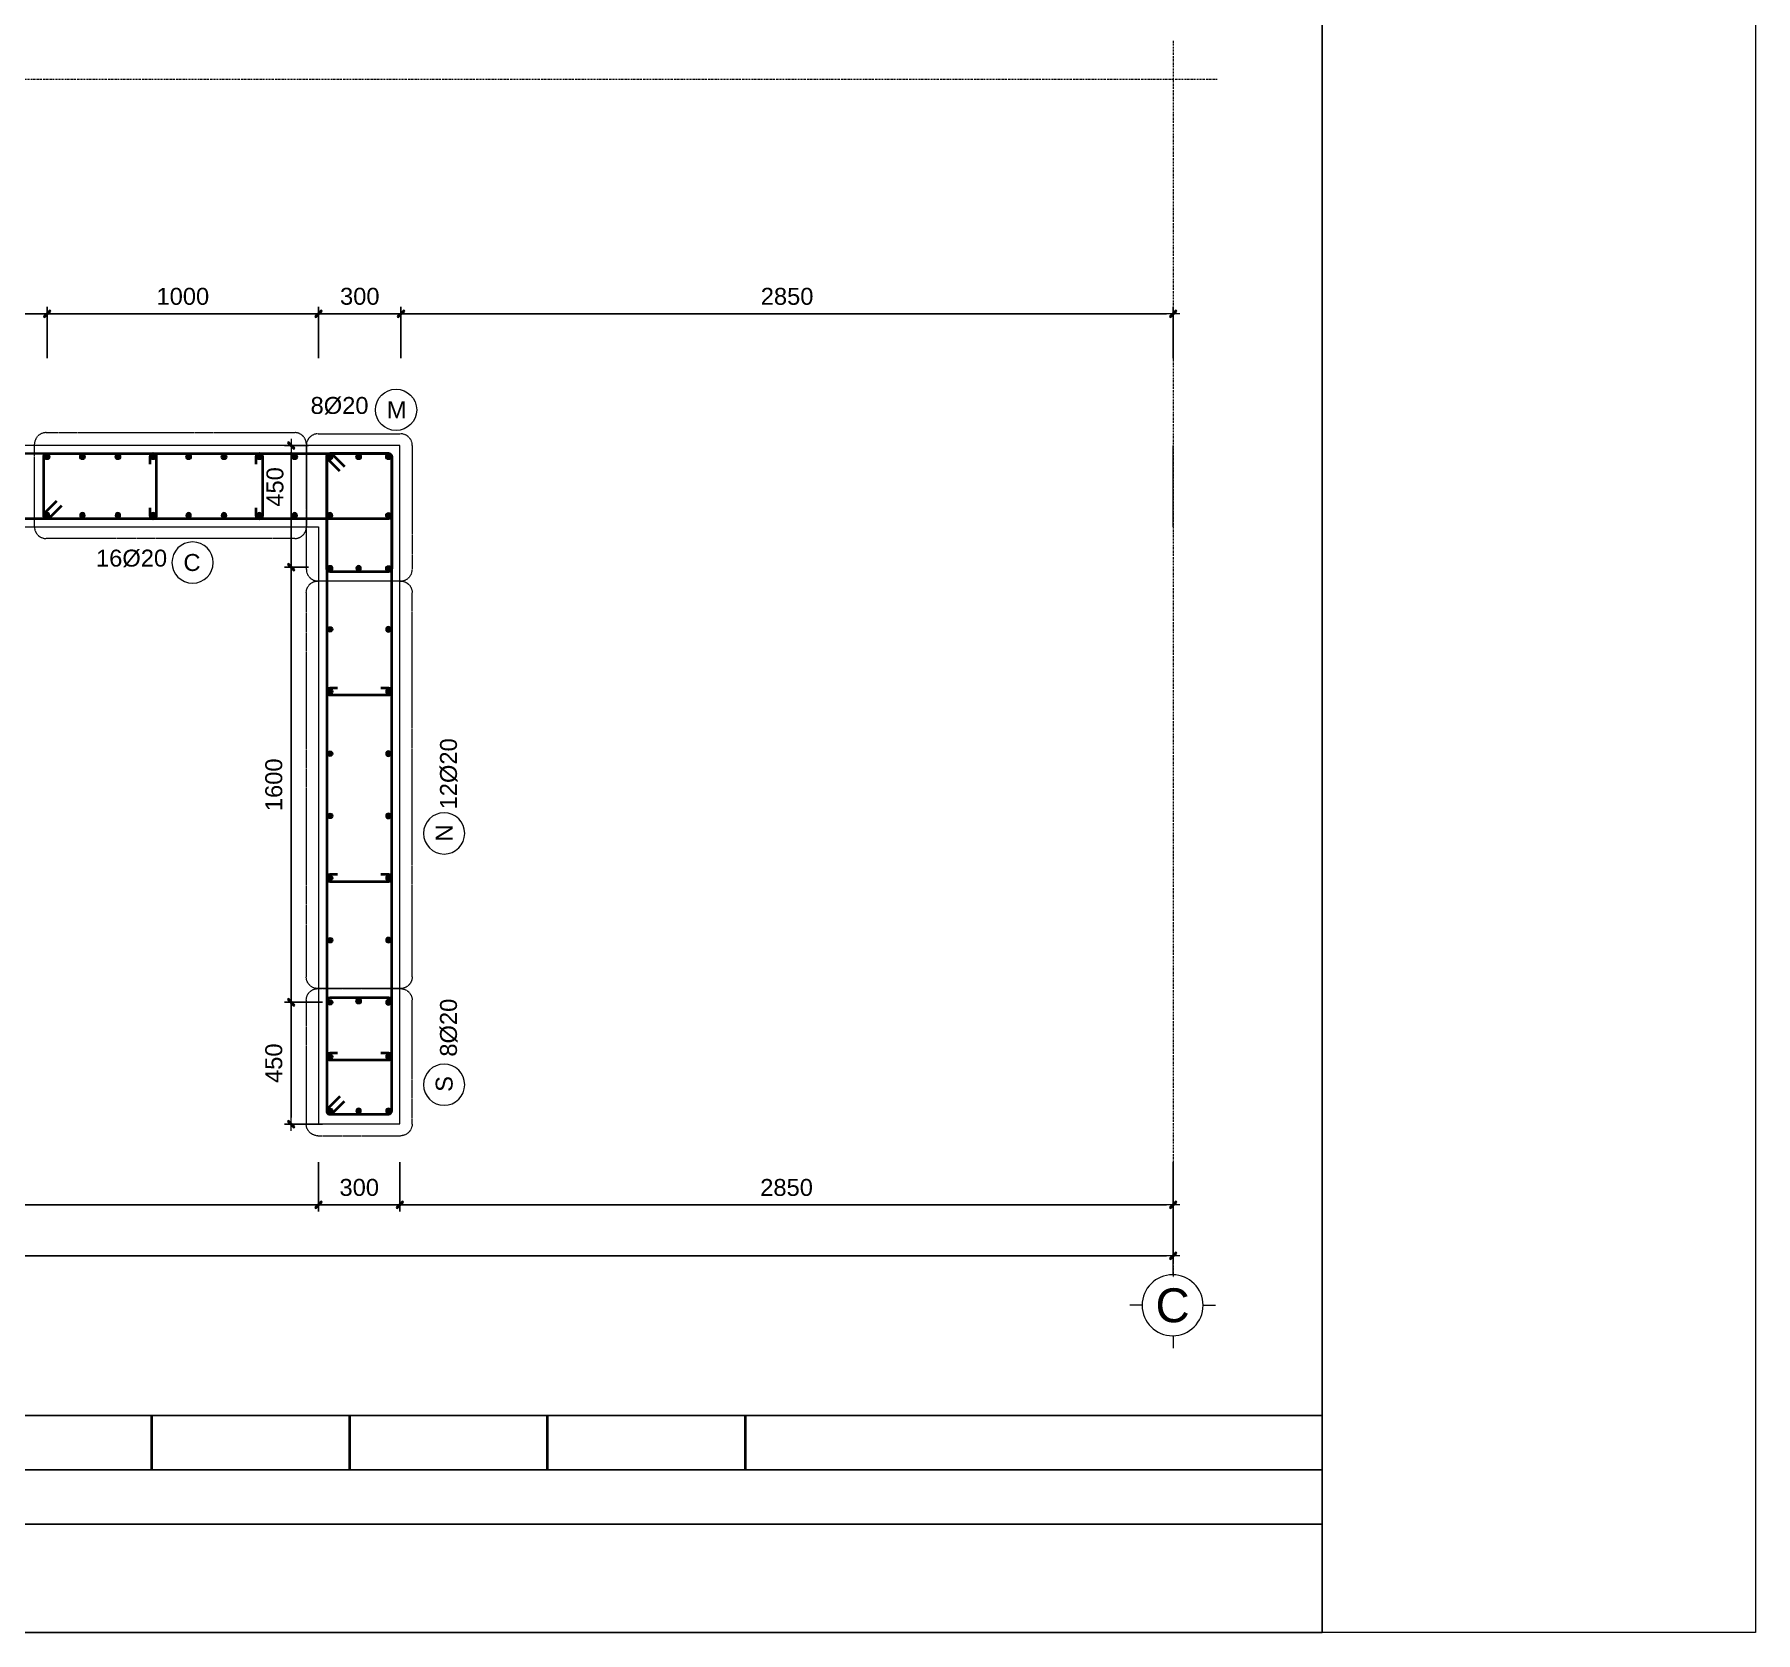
# Model space of a CAD drawing. Header units: millimetres. Extents: x -146909 to 4830753, y -683702 to -336947.
# Drawn here: x 4606382 to 4612726, y -448762 to -442871 of the extents above; entities that cross this region are included whole.
import ezdxf
from ezdxf.enums import TextEntityAlignment as Align

# ---------------------------------------------------------------- set-up
doc = ezdxf.new("R2010")
doc.units = ezdxf.units.MM
doc.header["$MEASUREMENT"] = 0
doc.linetypes.add('Grid Line 4 1_5', pattern=[1140, 600, -225, 90, -225])
doc.linetypes.add('HIDDEN', pattern=[0.375, 0.25, -0.125])
doc.layers.get('0').update_dxf_attribs({"lineweight": 9})
doc.layers.get('Defpoints').update_dxf_attribs({"color": 10, "lineweight": 0})
for name, color, linetype, lineweight in [("'S_General_Cont_1 Thin", 1, 'Continuous', 18), ("'S_General_Text_3_Member name", 3, 'Continuous', 35), ('CDAI', 3, 'Continuous', 40), ('chunho.q', 1, 'Continuous', 13), ('CTHEP', 4, 'Continuous', 50), ('DBAO', 2, 'Continuous', 13), ('DMo', 9, 'HIDDEN', 9), ('KTH', 154, 'Continuous', 9), ('S-GRID', 7, 'Continuous', 5), ('STICK', 1, 'Continuous', 9)]:
    doc.layers.add(name, color=color, linetype=linetype, lineweight=lineweight)
doc.layers.add('DM', color=1, linetype='Continuous')
doc.layers.add('TBL', color=1, linetype='Continuous')
doc.styles.add('arial', font='arial.ttf', dxfattribs={"width": 0.85})
doc.styles.get("Standard").update_dxf_attribs({"font": 'arial.ttf'})
doc.styles.add('TTP-HelCon', font='arial.ttf')
doc.dimstyles.new('TTP-25', dxfattribs={"dimscale": 25, "dimtxt": 2.5, "dimasz": 1, "dimexe": 1, "dimexo": 1, "dimgap": 0.09, "dimtad": 0, "dimdec": 4, "dimrnd": 10, "dimzin": 9, "dimdsep": 46, "dimtxsty": 'TTP-HelCon', "dimblk": 'Stick', "dimcen": 0.09, "dimdle": 1.5, "dimclrd": 256, "dimclre": 256, "dimclrt": 1, "dimadec": 0, "dimazin": 0, "dimtfac": 1, "dimtdec": 4, "dimtmove": 0, "dimatfit": 3, "dimldrblk": 'ARCHTICK', "dimfxl": 1, "dimtvp": 1, "dimtolj": 1, "dimtzin": 0, "dimarcsym": 0})

# ---------------------------------------------------------------- blocks, each defined once
blk = doc.blocks.new('GL')
at = {"layer": "'S_General_Cont_1 Thin"}
for p, q in [((12, 600), (12, 841)), ((-600, 0), (-841, 0)), ((600, 0), (841, 0)), ((12, -600), (12, -841))]:
    blk.add_line(p, q, dxfattribs=at)
blk.add_circle((0, 0), 600, dxfattribs=at)
at = {"layer": "'S_General_Text_3_Member name"}
blk.add_attdef('A', text='', height=602, dxfattribs=at).set_placement((0, 0), align=Align.MIDDLE)
blk = doc.blocks.new('Stick')
at = {"layer": 'STICK'}
h = blk.add_hatch(color=256, dxfattribs=at)
edge = h.paths.add_edge_path()
edge.add_line((0.3, 0.5), (-0.5, -0.3))
edge.add_arc((-0.4, -0.4), 0.141, 135, 315)
edge.add_line((-0.3, -0.5), (0.5, 0.3))
edge.add_arc((0.4, 0.4), 0.141, 315, 495)
blk.add_line((1, 0), (-1, 0), dxfattribs=at)
blk.add_lwpolyline([(0.3, 0.5), (-0.5, -0.3, 1), (-0.3, -0.5), (0.5, 0.3, 1), (0.3, 0.5, 1)], format="xyb", dxfattribs=at)
blk = doc.blocks.new('*D867')
at = {"layer": 'Defpoints', "color": 0, "transparency": 16777216}
for p in [(4601029.2, -447003), (4607429.2, -447003), (4607429.2, -447185.5)]:
    blk.add_point(p, dxfattribs=at)
at = {"layer": 'KTH', "lineweight": -2, "transparency": 16777216}
for p, q in [((4601029.2, -447028), (4601029.2, -447210.5)), ((4607429.2, -447028), (4607429.2, -447210.5)), ((4601054.2, -447185.5), (4607404.2, -447185.5))]:
    blk.add_line(p, q, dxfattribs=at)
at = {"layer": 'KTH', "lineweight": -2, "transparency": 16777216, "xscale": 25, "yscale": 25, "zscale": 25, "rotation": 180}
blk.add_blockref('Stick', (4601029.2, -447185.5), dxfattribs=at)
at = {"layer": 'KTH', "lineweight": -2, "transparency": 16777216, "xscale": 25, "yscale": 25, "zscale": 25}
blk.add_blockref('Stick', (4607429.2, -447185.5), dxfattribs=at)
at = {"layer": 'KTH', "color": 1, "transparency": 16777216, "insert": (4604229.2, -447121.7), "char_height": 62.5, "attachment_point": 5, "style": 'TTP-HelCon'}
blk.add_mtext('\\A1;6400', dxfattribs=at)
blk = doc.blocks.new('_ArchTick')
at = {"color": 0, "linetype": 'ByBlock', "const_width": 0.15}
blk.add_lwpolyline([(-0.5, -0.5), (0.5, 0.5)], dxfattribs=at)
blk = doc.blocks.new('*D868')
at = {"layer": 'Defpoints', "color": 0, "transparency": 16777216}
for p in [(4607429.2, -447003), (4607729.2, -447003), (4607729.2, -447185.5)]:
    blk.add_point(p, dxfattribs=at)
at = {"layer": 'KTH', "lineweight": -2, "transparency": 16777216}
for p, q in [((4607429.2, -447028), (4607429.2, -447210.5)), ((4607729.2, -447028), (4607729.2, -447210.5)), ((4607454.2, -447185.5), (4607704.2, -447185.5))]:
    blk.add_line(p, q, dxfattribs=at)
at = {"layer": 'KTH', "lineweight": -2, "transparency": 16777216, "xscale": 25, "yscale": 25, "zscale": 25, "rotation": 180}
blk.add_blockref('Stick', (4607429.2, -447185.5), dxfattribs=at)
at = {"layer": 'KTH', "lineweight": -2, "transparency": 16777216, "xscale": 25, "yscale": 25, "zscale": 25}
blk.add_blockref('Stick', (4607729.2, -447185.5), dxfattribs=at)
at = {"layer": 'KTH', "color": 1, "transparency": 16777216, "insert": (4607579.2, -447121.6), "char_height": 62.5, "attachment_point": 5, "style": 'TTP-HelCon'}
blk.add_mtext('\\A1;300', dxfattribs=at)
blk = doc.blocks.new('*D869')
at = {"layer": 'Defpoints', "color": 0, "transparency": 16777216}
for p in [(4607729.2, -447003), (4610579.2, -447003), (4610579.2, -447185.5)]:
    blk.add_point(p, dxfattribs=at)
at = {"layer": 'KTH', "lineweight": -2, "transparency": 16777216}
for p, q in [((4607729.2, -447028), (4607729.2, -447210.5)), ((4610579.2, -447028), (4610579.2, -447210.5)), ((4607754.2, -447185.5), (4610554.2, -447185.5))]:
    blk.add_line(p, q, dxfattribs=at)
at = {"layer": 'KTH', "lineweight": -2, "transparency": 16777216, "xscale": 25, "yscale": 25, "zscale": 25, "rotation": 180}
blk.add_blockref('Stick', (4607729.2, -447185.5), dxfattribs=at)
at = {"layer": 'KTH', "lineweight": -2, "transparency": 16777216, "xscale": 25, "yscale": 25, "zscale": 25}
blk.add_blockref('Stick', (4610579.2, -447185.5), dxfattribs=at)
at = {"layer": 'KTH', "color": 1, "transparency": 16777216, "insert": (4609154.2, -447121.7), "char_height": 62.5, "attachment_point": 5, "style": 'TTP-HelCon'}
blk.add_mtext('\\A1;2850', dxfattribs=at)
blk = doc.blocks.new('*D870')
at = {"layer": 'Defpoints', "color": 0, "transparency": 16777216}
for p in [(4600129.2, -447003), (4610579.2, -447003), (4600129.2, -447373)]:
    blk.add_point(p, dxfattribs=at)
at = {"layer": 'KTH', "lineweight": -2, "transparency": 16777216}
for p, q in [((4600129.2, -447028), (4600129.2, -447398)), ((4610579.2, -447028), (4610579.2, -447398)), ((4610554.2, -447373), (4600154.2, -447373))]:
    blk.add_line(p, q, dxfattribs=at)
at = {"layer": 'KTH', "lineweight": -2, "transparency": 16777216, "xscale": 25, "yscale": 25, "zscale": 25, "rotation": 180}
blk.add_blockref('Stick', (4600129.2, -447373), dxfattribs=at)
at = {"layer": 'KTH', "lineweight": -2, "transparency": 16777216, "xscale": 25, "yscale": 25, "zscale": 25}
blk.add_blockref('Stick', (4610579.2, -447373), dxfattribs=at)
at = {"layer": 'KTH', "color": 1, "transparency": 16777216, "insert": (4605354.2, -447309.2), "char_height": 62.5, "attachment_point": 5, "style": 'TTP-HelCon'}
blk.add_mtext('\\A1;10450', dxfattribs=at)
blk = doc.blocks.new('*D871')
at = {"layer": 'Defpoints', "color": 0, "transparency": 16777216}
for p in [(4607328.3, -446439), (4607468.9, -446439), (4607468.9, -446887.9)]:
    blk.add_point(p, dxfattribs=at)
at = {"layer": 'KTH', "lineweight": -2, "transparency": 16777216}
for p, q in [((4607443.9, -446439), (4607303.3, -446439)), ((4607328.3, -446862.9), (4607328.3, -446464)), ((4607443.9, -446887.9), (4607303.3, -446887.9))]:
    blk.add_line(p, q, dxfattribs=at)
at = {"layer": 'KTH', "lineweight": -2, "transparency": 16777216, "xscale": 25, "yscale": 25, "zscale": 25}
for p, rotation in [((4607328.3, -446439), 90), ((4607328.3, -446887.9), 270)]:
    blk.add_blockref('Stick', p, dxfattribs=dict(at, rotation=rotation))
at = {"layer": 'KTH', "color": 1, "transparency": 16777216, "insert": (4607264.5, -446663.4), "char_height": 62.5, "attachment_point": 5, "rotation": 90, "style": 'TTP-HelCon'}
blk.add_mtext('\\A1;450', dxfattribs=at)
blk = doc.blocks.new('*D872')
at = {"layer": 'Defpoints', "color": 0, "transparency": 16777216}
for p in [(4607328.3, -444835.4), (4607417.5, -444835.4), (4607417.5, -446439)]:
    blk.add_point(p, dxfattribs=at)
at = {"layer": 'KTH', "lineweight": -2, "transparency": 16777216}
for p, q in [((4607392.5, -444835.4), (4607303.3, -444835.4)), ((4607328.3, -446414), (4607328.3, -444860.4)), ((4607392.5, -446439), (4607303.3, -446439))]:
    blk.add_line(p, q, dxfattribs=at)
at = {"layer": 'KTH', "lineweight": -2, "transparency": 16777216, "xscale": 25, "yscale": 25, "zscale": 25}
for p, rotation in [((4607328.3, -444835.4), 90), ((4607328.3, -446439), 270)]:
    blk.add_blockref('Stick', p, dxfattribs=dict(at, rotation=rotation))
at = {"layer": 'KTH', "color": 1, "transparency": 16777216, "insert": (4607264.5, -445637.2), "char_height": 62.5, "attachment_point": 5, "rotation": 90, "style": 'TTP-HelCon'}
blk.add_mtext('\\A1;1600', dxfattribs=at)
blk = doc.blocks.new('*D873')
at = {"layer": 'Defpoints', "color": 0, "transparency": 16777216}
for p in [(4607328.3, -444386.5), (4607417.5, -444386.5), (4607417.5, -444835.4)]:
    blk.add_point(p, dxfattribs=at)
at = {"layer": 'KTH', "lineweight": -2, "transparency": 16777216}
for p, q in [((4607392.5, -444386.5), (4607303.3, -444386.5)), ((4607328.3, -444810.4), (4607328.3, -444411.5)), ((4607392.5, -444835.4), (4607303.3, -444835.4))]:
    blk.add_line(p, q, dxfattribs=at)
at = {"layer": 'KTH', "lineweight": -2, "transparency": 16777216, "xscale": 25, "yscale": 25, "zscale": 25}
for p, rotation in [((4607328.3, -444386.5), 90), ((4607328.3, -444835.4), 270)]:
    blk.add_blockref('Stick', p, dxfattribs=dict(at, rotation=rotation))
at = {"layer": 'KTH', "color": 1, "transparency": 16777216, "insert": (4607268.8, -444539.4), "char_height": 62.5, "attachment_point": 5, "rotation": 90, "style": 'TTP-HelCon'}
blk.add_mtext('\\A1;450', dxfattribs=at)
blk = doc.blocks.new('*D874')
at = {"layer": 'Defpoints', "color": 0, "transparency": 16777216}
for p in [(4607733.1, -443901), (4607733.1, -444089.2), (4610579.2, -444089.2)]:
    blk.add_point(p, dxfattribs=at)
at = {"layer": 'KTH', "lineweight": -2, "transparency": 16777216}
for p, q in [((4607733.1, -444064.2), (4607733.1, -443876)), ((4610554.2, -443901), (4607758.1, -443901)), ((4610579.2, -444064.2), (4610579.2, -443876))]:
    blk.add_line(p, q, dxfattribs=at)
at = {"layer": 'KTH', "lineweight": -2, "transparency": 16777216, "xscale": 25, "yscale": 25, "zscale": 25, "rotation": 180}
blk.add_blockref('Stick', (4607733.1, -443901), dxfattribs=at)
at = {"layer": 'KTH', "lineweight": -2, "transparency": 16777216, "xscale": 25, "yscale": 25, "zscale": 25}
blk.add_blockref('Stick', (4610579.2, -443901), dxfattribs=at)
at = {"layer": 'KTH', "color": 1, "transparency": 16777216, "insert": (4609156.2, -443837.2), "char_height": 62.5, "attachment_point": 5, "style": 'TTP-HelCon'}
blk.add_mtext('\\A1;2850', dxfattribs=at)
blk = doc.blocks.new('*U850')
at = {"layer": 'CTHEP', "ltscale": 0.02, "const_width": 10}
blk.add_lwpolyline([(0, 5, -1), (0, -5, -1)], format="xyb", close=True, dxfattribs=at)
at = {"layer": 'Defpoints', "color": 1}
blk.add_circle((0, 0), 10, dxfattribs=at)
blk = doc.blocks.new('*U851')
at = {"layer": 'CDAI', "color": 0, "linetype": 'ByBlock', "lineweight": -2, "transparency": 16777216}
for p in [(0, 0), (130.3625, 0), (260.725, 0), (391.0875, 0), (521.45, 0), (651.8125, 0), (782.175, 0), (912.5375, 0), (1042.9, 0)]:
    blk.add_blockref('*U850', p, dxfattribs=at)
blk = doc.blocks.new('*D875')
at = {"layer": 'Defpoints', "color": 0, "transparency": 16777216}
for p in [(4607429.2, -443901), (4607429.2, -444089.2), (4607733.1, -444089.2)]:
    blk.add_point(p, dxfattribs=at)
at = {"layer": 'KTH', "lineweight": -2, "transparency": 16777216}
for p, q in [((4607429.2, -444064.2), (4607429.2, -443876)), ((4607708.1, -443901), (4607454.2, -443901)), ((4607733.1, -444064.2), (4607733.1, -443876))]:
    blk.add_line(p, q, dxfattribs=at)
at = {"layer": 'KTH', "lineweight": -2, "transparency": 16777216, "xscale": 25, "yscale": 25, "zscale": 25, "rotation": 180}
blk.add_blockref('Stick', (4607429.2, -443901), dxfattribs=at)
at = {"layer": 'KTH', "lineweight": -2, "transparency": 16777216, "xscale": 25, "yscale": 25, "zscale": 25}
blk.add_blockref('Stick', (4607733.1, -443901), dxfattribs=at)
at = {"layer": 'KTH', "color": 1, "transparency": 16777216, "insert": (4607581.2, -443837.1), "char_height": 62.5, "attachment_point": 5, "style": 'TTP-HelCon'}
blk.add_mtext('\\A1;300', dxfattribs=at)
blk = doc.blocks.new('*D876')
at = {"layer": 'Defpoints', "color": 0, "transparency": 16777216}
for p in [(4606428.8, -443901), (4606428.8, -444089.2), (4607429.2, -444089.2)]:
    blk.add_point(p, dxfattribs=at)
at = {"layer": 'KTH', "lineweight": -2, "transparency": 16777216}
for p, q in [((4606428.8, -444064.2), (4606428.8, -443876)), ((4607404.2, -443901), (4606453.8, -443901)), ((4607429.2, -444064.2), (4607429.2, -443876))]:
    blk.add_line(p, q, dxfattribs=at)
at = {"layer": 'KTH', "lineweight": -2, "transparency": 16777216, "xscale": 25, "yscale": 25, "zscale": 25, "rotation": 180}
blk.add_blockref('Stick', (4606428.8, -443901), dxfattribs=at)
at = {"layer": 'KTH', "lineweight": -2, "transparency": 16777216, "xscale": 25, "yscale": 25, "zscale": 25}
blk.add_blockref('Stick', (4607429.2, -443901), dxfattribs=at)
at = {"layer": 'KTH', "color": 1, "transparency": 16777216, "insert": (4606929, -443837.2), "char_height": 62.5, "attachment_point": 5, "style": 'TTP-HelCon'}
blk.add_mtext('\\A1;1000', dxfattribs=at)
blk = doc.blocks.new('*U845')
at = {"layer": 'CTHEP', "ltscale": 0.02, "const_width": 10}
blk.add_lwpolyline([(0, 5, -1), (0, -5, -1)], format="xyb", close=True, dxfattribs=at)
at = {"layer": 'Defpoints', "color": 1}
blk.add_circle((0, 0), 10, dxfattribs=at)
blk = doc.blocks.new('*U846')
at = {"layer": 'CDAI', "color": 0, "linetype": 'ByBlock', "lineweight": -2, "transparency": 16777216}
for p in [(0, 0), (130.3625, 0), (260.725, 0), (391.0875, 0), (521.45, 0), (651.8125, 0), (782.175, 0), (912.5375, 0), (1042.9, 0)]:
    blk.add_blockref('*U845', p, dxfattribs=at)
blk = doc.blocks.new('*D877')
at = {"layer": 'Defpoints', "color": 0, "transparency": 16777216}
for p in [(4602029.2, -443901), (4602029.2, -444045.1), (4606428.8, -444045.1)]:
    blk.add_point(p, dxfattribs=at)
at = {"layer": 'KTH', "lineweight": -2, "transparency": 16777216}
for p, q in [((4602029.2, -444020.1), (4602029.2, -443876)), ((4606403.8, -443901), (4602054.2, -443901)), ((4606428.8, -444020.1), (4606428.8, -443876))]:
    blk.add_line(p, q, dxfattribs=at)
at = {"layer": 'KTH', "lineweight": -2, "transparency": 16777216, "xscale": 25, "yscale": 25, "zscale": 25, "rotation": 180}
blk.add_blockref('Stick', (4602029.2, -443901), dxfattribs=at)
at = {"layer": 'KTH', "lineweight": -2, "transparency": 16777216, "xscale": 25, "yscale": 25, "zscale": 25}
blk.add_blockref('Stick', (4606428.8, -443901), dxfattribs=at)
at = {"layer": 'KTH', "color": 1, "transparency": 16777216, "insert": (4604229, -443837.2), "char_height": 62.5, "attachment_point": 5, "style": 'TTP-HelCon'}
blk.add_mtext('\\A1;4400', dxfattribs=at)
blk = doc.blocks.new('*U626')
at = {"layer": 'CTHEP', "ltscale": 0.02, "const_width": 10}
blk.add_lwpolyline([(0, 5, -1), (0, -5, -1)], format="xyb", close=True, dxfattribs=at)
at = {"layer": 'Defpoints', "color": 1}
blk.add_circle((0, 0), 10, dxfattribs=at)
blk = doc.blocks.new('*U627')
at = {"layer": 'CDAI', "color": 0, "linetype": 'ByBlock', "lineweight": -2, "transparency": 16777216}
for p in [(0, 0), (200, 0), (400, 0)]:
    blk.add_blockref('*U626', p, dxfattribs=at)
blk = doc.blocks.new('*U632')
at = {"layer": 'CTHEP', "ltscale": 0.02, "const_width": 10}
blk.add_lwpolyline([(0, 5, -1), (0, -5, -1)], format="xyb", close=True, dxfattribs=at)
at = {"layer": 'Defpoints', "color": 1}
blk.add_circle((0, 0), 10, dxfattribs=at)
blk = doc.blocks.new('*U633')
at = {"layer": 'CDAI', "color": 0, "linetype": 'ByBlock', "lineweight": -2, "transparency": 16777216}
blk.add_blockref('*U632', (0, 0), dxfattribs=at)
blk = doc.blocks.new('*U628')
at = {"layer": 'CTHEP', "ltscale": 0.02, "const_width": 10}
blk.add_lwpolyline([(0, 5, -1), (0, -5, -1)], format="xyb", close=True, dxfattribs=at)
at = {"layer": 'Defpoints', "color": 1}
blk.add_circle((0, 0), 10, dxfattribs=at)
blk = doc.blocks.new('*U629')
at = {"layer": 'CDAI', "color": 0, "linetype": 'ByBlock', "lineweight": -2, "transparency": 16777216}
for p in [(0, 0), (200, 0), (400, 0)]:
    blk.add_blockref('*U628', p, dxfattribs=at)
blk = doc.blocks.new('*U630')
at = {"layer": 'CTHEP', "ltscale": 0.02, "const_width": 10}
blk.add_lwpolyline([(0, 5, -1), (0, -5, -1)], format="xyb", close=True, dxfattribs=at)
at = {"layer": 'Defpoints', "color": 1}
blk.add_circle((0, 0), 10, dxfattribs=at)
blk = doc.blocks.new('*U631')
at = {"layer": 'CDAI', "color": 0, "linetype": 'ByBlock', "lineweight": -2, "transparency": 16777216}
blk.add_blockref('*U630', (0, 0), dxfattribs=at)
blk = doc.blocks.new('*U634')
at = {"layer": 'CTHEP', "ltscale": 0.02, "const_width": 10}
blk.add_lwpolyline([(0, 5, -1), (0, -5, -1)], format="xyb", close=True, dxfattribs=at)
at = {"layer": 'Defpoints', "color": 1}
blk.add_circle((0, 0), 10, dxfattribs=at)
blk = doc.blocks.new('*U635')
at = {"layer": 'CDAI', "color": 0, "linetype": 'ByBlock', "lineweight": -2, "transparency": 16777216}
blk.add_blockref('*U634', (0, 0), dxfattribs=at)
blk = doc.blocks.new('*U638')
at = {"layer": 'CTHEP', "ltscale": 0.02, "const_width": 10}
blk.add_lwpolyline([(0, 5, -1), (0, -5, -1)], format="xyb", close=True, dxfattribs=at)
at = {"layer": 'Defpoints', "color": 1}
blk.add_circle((0, 0), 10, dxfattribs=at)
blk = doc.blocks.new('*U639')
at = {"layer": 'CDAI', "color": 0, "linetype": 'ByBlock', "lineweight": -2, "transparency": 16777216}
blk.add_blockref('*U638', (0, 0), dxfattribs=at)
blk = doc.blocks.new('*U636')
at = {"layer": 'CTHEP', "ltscale": 0.02, "const_width": 10}
blk.add_lwpolyline([(0, 5, -1), (0, -5, -1)], format="xyb", close=True, dxfattribs=at)
at = {"layer": 'Defpoints', "color": 1}
blk.add_circle((0, 0), 10, dxfattribs=at)
blk = doc.blocks.new('*U637')
at = {"layer": 'CDAI', "color": 0, "linetype": 'ByBlock', "lineweight": -2, "transparency": 16777216}
blk.add_blockref('*U636', (0, 0), dxfattribs=at)
blk = doc.blocks.new('*U648')
at = {"layer": 'CTHEP', "ltscale": 0.02, "const_width": 10}
blk.add_lwpolyline([(0, 5, -1), (0, -5, -1)], format="xyb", close=True, dxfattribs=at)
at = {"layer": 'Defpoints', "color": 1}
blk.add_circle((0, 0), 10, dxfattribs=at)
blk = doc.blocks.new('*U649')
at = {"layer": 'CDAI', "color": 0, "linetype": 'ByBlock', "lineweight": -2, "transparency": 16777216}
blk.add_blockref('*U648', (0, 0), dxfattribs=at)
blk = doc.blocks.new('*U650')
at = {"layer": 'CTHEP', "ltscale": 0.02, "const_width": 10}
blk.add_lwpolyline([(0, 5, -1), (0, -5, -1)], format="xyb", close=True, dxfattribs=at)
at = {"layer": 'Defpoints', "color": 1}
blk.add_circle((0, 0), 10, dxfattribs=at)
blk = doc.blocks.new('*U651')
at = {"layer": 'CDAI', "color": 0, "linetype": 'ByBlock', "lineweight": -2, "transparency": 16777216}
blk.add_blockref('*U650', (0, 0), dxfattribs=at)
blk = doc.blocks.new('*U652')
at = {"layer": 'CTHEP', "ltscale": 0.02, "const_width": 10}
blk.add_lwpolyline([(0, 5, -1), (0, -5, -1)], format="xyb", close=True, dxfattribs=at)
at = {"layer": 'Defpoints', "color": 1}
blk.add_circle((0, 0), 10, dxfattribs=at)
blk = doc.blocks.new('*U653')
at = {"layer": 'CDAI', "color": 0, "linetype": 'ByBlock', "lineweight": -2, "transparency": 16777216}
blk.add_blockref('*U652', (0, 0), dxfattribs=at)
blk = doc.blocks.new('*U642')
at = {"layer": 'CTHEP', "ltscale": 0.02, "const_width": 10}
blk.add_lwpolyline([(0, 5, -1), (0, -5, -1)], format="xyb", close=True, dxfattribs=at)
at = {"layer": 'Defpoints', "color": 1}
blk.add_circle((0, 0), 10, dxfattribs=at)
blk = doc.blocks.new('*U643')
at = {"layer": 'CDAI', "color": 0, "linetype": 'ByBlock', "lineweight": -2, "transparency": 16777216}
blk.add_blockref('*U642', (0, 0), dxfattribs=at)
blk = doc.blocks.new('*U644')
at = {"layer": 'CTHEP', "ltscale": 0.02, "const_width": 10}
blk.add_lwpolyline([(0, 5, -1), (0, -5, -1)], format="xyb", close=True, dxfattribs=at)
at = {"layer": 'Defpoints', "color": 1}
blk.add_circle((0, 0), 10, dxfattribs=at)
blk = doc.blocks.new('*U645')
at = {"layer": 'CDAI', "color": 0, "linetype": 'ByBlock', "lineweight": -2, "transparency": 16777216}
blk.add_blockref('*U644', (0, 0), dxfattribs=at)
blk = doc.blocks.new('*U646')
at = {"layer": 'CTHEP', "ltscale": 0.02, "const_width": 10}
blk.add_lwpolyline([(0, 5, -1), (0, -5, -1)], format="xyb", close=True, dxfattribs=at)
at = {"layer": 'Defpoints', "color": 1}
blk.add_circle((0, 0), 10, dxfattribs=at)
blk = doc.blocks.new('*U647')
at = {"layer": 'CDAI', "color": 0, "linetype": 'ByBlock', "lineweight": -2, "transparency": 16777216}
for p in [(0, 0), (229.1, 0), (458.2, 0), (687.3, 0), (916.4, 0), (1145.5, 0), (1374.6, 0)]:
    blk.add_blockref('*U646', p, dxfattribs=at)
blk = doc.blocks.new('*U640')
at = {"layer": 'CTHEP', "ltscale": 0.02, "const_width": 10}
blk.add_lwpolyline([(0, 5, -1), (0, -5, -1)], format="xyb", close=True, dxfattribs=at)
at = {"layer": 'Defpoints', "color": 1}
blk.add_circle((0, 0), 10, dxfattribs=at)
blk = doc.blocks.new('*U641')
at = {"layer": 'CDAI', "color": 0, "linetype": 'ByBlock', "lineweight": -2, "transparency": 16777216}
for p in [(0, 0), (229.1, 0), (458.2, 0), (687.3, 0), (916.4, 0), (1145.5, 0), (1374.6, 0)]:
    blk.add_blockref('*U640', p, dxfattribs=at)
blk = doc.blocks.new('VA12')
at = {"layer": 'CDAI'}
for points in [[(-179.5, -53.2), (-223.8, -8.8, -0.668179), (-215, 12.5), (0, 12.5, -0.414214), (12.5, 0), (12.5, -2410.4, -0.414214), (0, -2422.9), (-215, -2422.9, -0.414214), (-227.5, -2410.4), (-227.5, 0, -0.668179), (-206.2, 8.8), (-161.8, -35.5)], [(-179.5, -53.2), (-223.8, -8.8, -0.668179), (-215, 12.5), (0, 12.5, -0.414214), (12.5, 0), (12.5, -404, -0.414214), (0, -416.5), (-215, -416.5, -0.414214), (-227.5, -404), (-227.5, 0, -0.668179), (-206.2, 8.8), (-161.8, -35.5)], [(-187.5, -212.5), (-215, -212.5, -1), (-215, -187.5), (0, -187.5, -1), (0, -212.5), (-27.5, -212.5)], [(-187.5, -870.7), (-215, -870.7, -1), (-215, -845.7), (0, -845.7, -1), (0, -870.7), (-27.5, -870.7)], [(-187.5, -1558), (-215, -1558, -1), (-215, -1533), (0, -1533, -1), (0, -1558), (-27.5, -1558)], [(-179.5, -2357.2), (-223.8, -2401.5, 0.668179), (-215, -2422.9), (0, -2422.9, 0.414214), (12.5, -2410.4), (12.5, -1999.7, 0.414214), (0, -1987.2), (-215, -1987.2, 0.414214), (-227.5, -1999.7), (-227.5, -2410.4, 0.668179), (-206.2, -2419.2), (-161.8, -2374.9)]]:
    blk.add_lwpolyline(points, format="xyb", dxfattribs=at)
at = {"layer": 'DMo', "color": 6, "ltscale": 10}
for points in [[(-259.8, 91.8), (44.6, 91.8, -0.414214), (87.5, 48.8), (87.5, -407.8, -0.414214), (44.6, -450.7), (-259.8, -450.7, -0.414214), (-302.8, -407.8), (-302.8, 48.8, -0.414214)], [(-259.8, -450.7), (44.6, -450.7, -0.414214), (87.5, -493.7), (87.5, -1910, -0.414214), (44.6, -1952.9), (-259.8, -1952.9, -0.414214), (-302.8, -1910), (-302.8, -493.7, -0.414214)]]:
    blk.add_lwpolyline(points, format="xyb", close=True, dxfattribs=at)
at = {"layer": 'CDAI', "color": 214, "xscale": -1}
for name, p, rotation in [('*U629', (-215, 0), 90), ('*U647', (-215, -400), 90), ('*U631', (-109.8, -404), 270), ('*U643', (0, -1999.3), 270), ('*U645', (0, -2195), 270), ('*U639', (-109.8, -2410.5), 270), ('*U635', (0, -2410.5), 270)]:
    blk.add_blockref(name, p, dxfattribs=dict(at, rotation=rotation))
at = {"layer": 'CDAI', "color": 214}
for name, p, rotation in [('*U633', (-109.8, 0), 270), ('*U627', (0, 0), 270), ('*U641', (0, -400.1), 270), ('*U649', (-214.6, -1999.3), 90), ('*U637', (-109.8, -1999.7), 270), ('*U653', (-215, -2195), 90), ('*U651', (-215, -2410.5), 90)]:
    blk.add_blockref(name, p, dxfattribs=dict(at, rotation=rotation))
blk = doc.blocks.new('*U857')
at = {"layer": 'CTHEP', "ltscale": 0.02, "const_width": 10}
blk.add_lwpolyline([(0, 5, -1), (0, -5, -1)], format="xyb", close=True, dxfattribs=at)
at = {"layer": 'Defpoints', "color": 1}
blk.add_circle((0, 0), 10, dxfattribs=at)
blk = doc.blocks.new('*U858')
at = {"layer": 'CDAI', "color": 0, "linetype": 'ByBlock', "lineweight": -2, "transparency": 16777216}
for p in [(0, 0), (209.5, 0), (419, 0), (628.4, 0), (837.9, 0), (1047.4, 0), (1256.9, 0), (1466.3, 0), (1675.8, 0), (1885.3, 0), (2094.8, 0), (2304.2, 0), (2513.7, 0), (2723.2, 0), (2932.7, 0), (3142.1, 0), (3351.6, 0), (3561.1, 0), (3770.6, 0), (3980, 0), (4189.5, 0), (4399, 0)]:
    blk.add_blockref('*U857', p, dxfattribs=at)
blk = doc.blocks.new('*U852')
at = {"layer": 'CTHEP', "ltscale": 0.02, "const_width": 10}
blk.add_lwpolyline([(0, 5, -1), (0, -5, -1)], format="xyb", close=True, dxfattribs=at)
at = {"layer": 'Defpoints', "color": 1}
blk.add_circle((0, 0), 10, dxfattribs=at)
blk = doc.blocks.new('*U853')
at = {"layer": 'CDAI', "color": 0, "linetype": 'ByBlock', "lineweight": -2, "transparency": 16777216}
for p in [(0, 0), (209.5, 0), (419, 0), (628.4, 0), (837.9, 0), (1047.4, 0), (1256.9, 0), (1466.3, 0), (1675.8, 0), (1885.3, 0), (2094.8, 0), (2304.2, 0), (2513.7, 0), (2723.2, 0), (2932.7, 0), (3142.1, 0), (3351.6, 0), (3561.1, 0), (3770.6, 0), (3980, 0), (4189.5, 0), (4399, 0)]:
    blk.add_blockref('*U852', p, dxfattribs=at)
blk = doc.blocks.new('sign of slab')
at = {"layer": "'S_General_Cont_1 Thin"}
blk.add_circle((-10, 0), 475, dxfattribs=at)
at = {"layer": "'S_General_Text_3_Member name", "style": 'arial'}
blk.add_attdef('S', text='', height=250, dxfattribs=at).set_placement((-23, -1), align=Align.MIDDLE_CENTER)

msp = doc.modelspace()

# ---------------------------------------------------------------- linework, layer by layer
at = {"layer": 'CDAI', "color": 214}
for p, q in [((4606813.59648, -447961.98892), (4606813.59648, -448161.98892)), ((4607542.81273, -447961.98892), (4607542.81273, -448161.98892)), ((4608272.02898, -447961.98892), (4608272.02898, -448161.98892)), ((4609001.24523, -447961.98892), (4609001.24523, -448161.98892))]:
    msp.add_line(p, q, dxfattribs=at)
at = {"layer": 'CDAI'}
for points in [[(4602151.07335, -444440.49795), (4602451.85057, -444440.49795), (4602501.85057, -444415.49795), (4607686.68553, -444416.52925, -0.4142135624), (4607699.18553, -444429.02925), (4607699.18553, -444644.02925, -0.4142154897), (4607686.68545, -444656.52925), (4605392.95047, -444656.52925)], [(4606481.94486, -444608.54788), (4606437.62466, -444652.86808, -0.6681786379), (4606416.28583, -444644.02925), (4606416.28645, -444428.66729, -0.4142135624), (4606428.78645, -444416.16729), (4607686.78645, -444416.16729, -0.4142135624), (4607699.28645, -444428.66729), (4607699.28583, -444644.02925, -0.4142135624), (4607686.78583, -444656.52925), (4606428.78583, -444656.52925, -0.6681786379), (4606419.94699, -444635.19041), (4606464.26719, -444590.87021)], [(4606807.37333, -444616.52925), (4606807.37333, -444644.02925, 1), (4606832.37333, -444644.02925), (4606832.37333, -444428.52925, 1), (4606807.37333, -444428.52925), (4606807.37333, -444456.02925)], [(4607198.46083, -444616.52925), (4607198.46083, -444644.02925, 1), (4607223.46083, -444644.02925), (4607223.46083, -444428.52925, 1), (4607198.46083, -444428.52925), (4607198.46083, -444456.02925)]]:
    msp.add_lwpolyline(points, format="xyb", dxfattribs=at)
at = {"layer": 'DBAO'}
for p, q in [((4607729.18552, -444386.52925), (4600729.18552, -444386.52925)), ((4607729.18552, -446886.52925), (4607729.18552, -444386.52925)), ((4610579.18553, -444686.52925), (4610579.18553, -444386.52925)), ((4601029.18553, -444686.52925), (4607429.18552, -444686.52925)), ((4607429.18552, -444686.52925), (4607429.18552, -446886.52925)), ((4607429.18552, -446886.52925), (4607729.18552, -446886.52925))]:
    msp.add_line(p, q, dxfattribs=at)
at = {"layer": 'DBAO', "color": 1}
msp.add_lwpolyline([(4612725.78182, -448761.98892), (4595975.78182, -448761.98892), (4595975.78182, -434761.98892), (4612725.78182, -434761.98892)], close=True, dxfattribs=at)
at = {"layer": 'DMo', "color": 6, "ltscale": 10}
for points in [[(4606382.18552, -444686.52965), (4606382.18552, -444382.13302, -0.4142135624), (4606425.12518, -444339.19336), (4607341.36443, -444339.19336, -0.4142135624), (4607384.30409, -444382.13302), (4607384.30409, -444686.52965, -0.4142135624), (4607341.36443, -444729.46932), (4606425.12518, -444729.46932, -0.4142135624)], [(4607427.24375, -444343.58959), (4607731.64038, -444343.58959, -0.4142135624), (4607774.58005, -444386.52925), (4607774.58005, -444843.15717, -0.4142135624), (4607731.64038, -444886.09683), (4607427.24375, -444886.09683, -0.4142135624), (4607384.30409, -444843.15717), (4607384.30409, -444386.52925, -0.4142135624)]]:
    msp.add_lwpolyline(points, format="xyb", close=True, dxfattribs=at)
at = {"layer": 'S-GRID', "color": 17, "linetype": 'Grid Line 4 1_5', "ltscale": 0.01, "true_color": 0x804040}
for p, q in [((4610579.18553, -442894.77362), (4610579.18553, -447452.84728)), ((4599449.07692, -443036.52925), (4610741.01687, -443036.52925))]:
    msp.add_line(p, q, dxfattribs=at)
at = {"layer": 'TBL'}
for p, q in [((4611127.71811, -434761.98892), (4611127.71811, -448761.98892)), ((4598799.83984, -447961.98892), (4611127.71811, -447961.98892)), ((4598799.83984, -448361.98892), (4611127.71811, -448361.98892)), ((4598799.83984, -448761.98892), (4611127.71811, -448761.98892))]:
    msp.add_line(p, q, dxfattribs=at)
at = {"layer": 'TBL', "color": 8}
msp.add_line((4598799.83984, -448161.98892), (4611127.71811, -448161.98892), dxfattribs=at)

# ---------------------------------------------------------------- block references
ref = msp.add_blockref('sign of slab', (4607713.38743, -444255.2756), dxfattribs=dict(xscale=0.16, yscale=0.16, zscale=0.16, rotation=180))
ref.add_attrib('S', 'M', dxfattribs={"layer": 'DM', "height": 62.5, "style": 'arial'}).set_placement((4607717.14145, -444255.11871), align=Align.MIDDLE_CENTER)
ref = msp.add_blockref('sign of slab', (4606966.51388, -444818.00739), dxfattribs=dict(xscale=-0.16, yscale=0.16, zscale=0.16, rotation=180))
ref.add_attrib('S', 'C', dxfattribs={"layer": 'DM', "height": 62.5, "style": 'arial'}).set_placement((4606962.75987, -444817.8505), align=Align.MIDDLE_CENTER)
ref = msp.add_blockref('sign of slab', (4607892.04158, -445817.96243), dxfattribs=dict(xscale=-0.16, yscale=0.16, zscale=0.16, rotation=90))
ref.add_attrib('S', 'N', dxfattribs={"layer": 'DM', "height": 62.5, "rotation": 90, "style": 'arial'}).set_placement((4607892.19847, -445814.76264), align=Align.MIDDLE_CENTER)
ref = msp.add_blockref('sign of slab', (4607892.04158, -446744.25322), dxfattribs=dict(xscale=-0.16, yscale=0.16, zscale=0.16, rotation=90))
ref.add_attrib('S', 'S', dxfattribs={"layer": 'DM', "height": 62.5, "rotation": 90, "style": 'arial'}).set_placement((4607892.19847, -446739.85971), align=Align.MIDDLE_CENTER)
ref = msp.add_blockref('GL', (4610577.01838, -447555.56852), dxfattribs=dict(xscale=-0.187421907519365, yscale=0.187421907519365, zscale=0.187421907519365, rotation=180))
ref.add_attrib('A', 'C', dxfattribs={"layer": "'S_General_Text_3_Member name", "height": 125}).set_placement((4610577.01838, -447555.56852), align=Align.MIDDLE)
at = {"layer": 'CDAI', "color": 214}
for name, p in [('*U853', (4602029.18553, -444428.66729)), ('*U846', (4606428.78583, -444428.66729))]:
    msp.add_blockref(name, p, dxfattribs=at)
at = {"layer": 'CDAI', "xscale": -1, "rotation": 180}
msp.add_blockref('VA12', (4607686.68552, -446839.02925), dxfattribs=at)
at = {"layer": 'CDAI', "color": 214, "xscale": -1, "rotation": 180}
for name, p in [('*U858', (4602029.18553, -444644.02925)), ('*U851', (4606428.78583, -444644.02925))]:
    msp.add_blockref(name, p, dxfattribs=at)

# ---------------------------------------------------------------- texts
at = {"layer": 'chunho.q', "color": 1, "style": 'arial'}
for s, p in [('8%%C20', (4607399.79095, -444270.2498)), ('16%%C20', (4606608.94164, -444832.9816))]:
    msp.add_text(s, height=62.5, dxfattribs=at).set_placement(p)
for s, p in [('12%%C20', (4607939.35421, -445727.86972)), ('8%%C20', (4607939.35421, -446639.2102))]:
    msp.add_text(s, height=62.5, rotation=90, dxfattribs=at).set_placement(p)

# ---------------------------------------------------------------- dimensions: what is measured, and where the dimension line sits
at = {"layer": 'KTH'}
for base, p1, p2, angle, picture, middle in [((4602029.18553, -443901.00758), (4606428.78583, -444045.12306), (4602029.18553, -444045.12306), 180, '*D877', (4604228.98568, -443837.18595)), ((4606428.78583, -443901.00758), (4607429.18552, -444089.23202), (4606428.78583, -444089.23202), 180, '*D876', (4606928.98568, -443837.18595)), ((4607429.18552, -443901.00758), (4607733.12612, -444089.23202), (4607429.18552, -444089.23202), 180, '*D875', (4607581.15582, -443837.14332)), ((4607328.27174, -444835.36954), (4607417.48004, -446439.02925), (4607417.48004, -444835.36954), 270, '*D872', (4607264.45011, -445637.1994))]:
    dim = msp.add_linear_dim(base=base, p1=p1, p2=p2, angle=angle, dimstyle='TTP-25', override={"dimtmove": 1}, dxfattribs=at)
    dim.commit()
    dim.dimension.update_dxf_attribs({"geometry": picture, "text_midpoint": middle})
for base, p1, p2, angle, picture, middle in [((4607733.12612, -443901.00758), (4610579.18553, -444089.23202), (4607733.12612, -444089.23202), 180, '*D874', (4609156.15582, -443837.18595)), ((4607328.27174, -446439.02925), (4607468.90721, -446887.86954), (4607468.90721, -446439.02925), 270, '*D871', (4607264.45011, -446663.4494))]:
    dim = msp.add_linear_dim(base=base, p1=p1, p2=p2, angle=angle, dimstyle='TTP-25', dxfattribs=at)
    dim.commit()
    dim.dimension.update_dxf_attribs({"geometry": picture, "text_midpoint": middle})
dim = msp.add_linear_dim(base=(4607328.27174, -444386.52925), p1=(4607417.48004, -444835.36954), p2=(4607417.48004, -444386.52925), angle=270, dimstyle='TTP-25', override={"dimtmove": 1}, dxfattribs=at)
dim.commit()
dim.dimension.update_dxf_attribs({"geometry": '*D873', "text_midpoint": (4607332.59374, -444539.40925), "dimtype": 160})
dim = msp.add_linear_dim(base=(4600129.18553, -447372.98525), p1=(4610579.18553, -447003.02075), p2=(4600129.18553, -447003.02075), dimstyle='TTP-25', dxfattribs=at)
dim.commit()
dim.dimension.update_dxf_attribs({"geometry": '*D870', "text_midpoint": (4605354.18553, -447309.16363)})
for base, p1, p2, picture, middle in [((4607429.18552, -447185.48525), (4601029.18552, -447003.02075), (4607429.18552, -447003.02075), '*D867', (4604229.18552, -447121.66363)), ((4607729.18552, -447185.48525), (4607429.18552, -447003.02075), (4607729.18552, -447003.02075), '*D868', (4607579.18552, -447121.621)), ((4610579.18553, -447185.48525), (4607729.18552, -447003.02075), (4610579.18553, -447003.02075), '*D869', (4609154.18553, -447121.66363))]:
    dim = msp.add_linear_dim(base=base, p1=p1, p2=p2, dimstyle='TTP-25', override={"dimtmove": 1}, dxfattribs=at)
    dim.commit()
    dim.dimension.update_dxf_attribs({"geometry": picture, "text_midpoint": middle})

doc.saveas('drawing.dxf')
